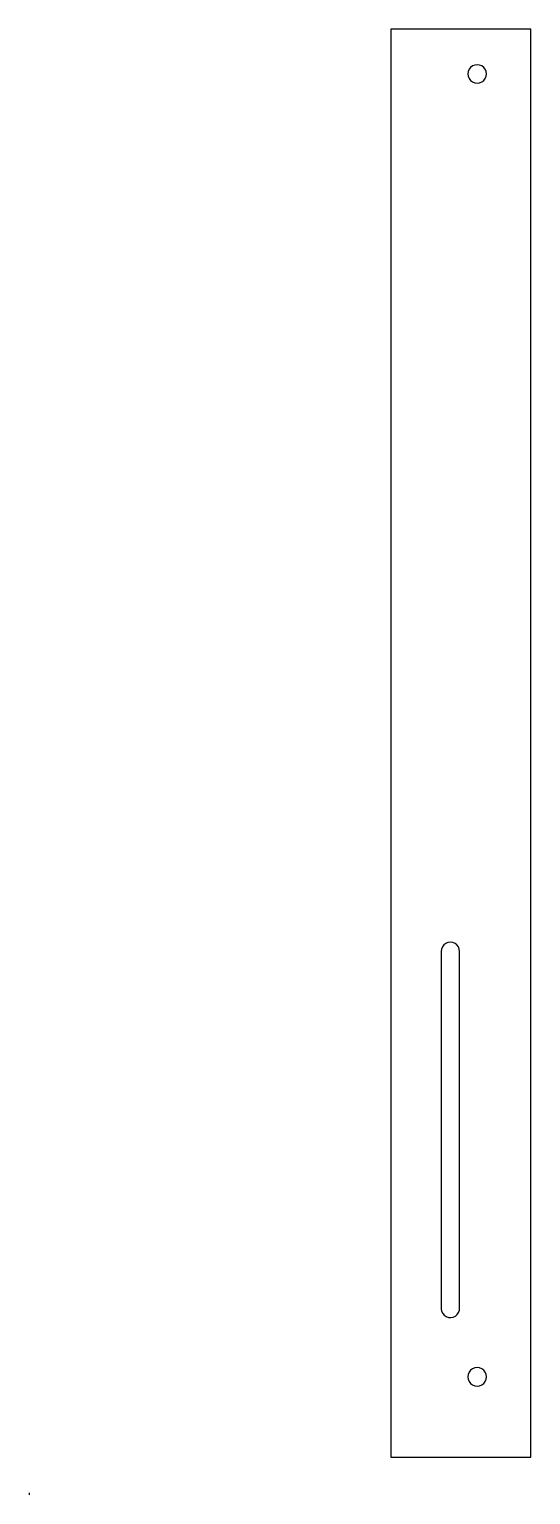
# Model space of a CAD drawing. Extents: x -73 to 12, y -126 to 120.
import ezdxf

# ---------------------------------------------------------------- set-up
doc = ezdxf.new("R2010")
doc.units = 0
doc.layers.get('0').update_dxf_attribs({"linetype": 'CONTINUOUS'})

msp = doc.modelspace()

# ---------------------------------------------------------------- linework, layer by layer
for p, q in [((-11.75, 120), (-11.75, -120)), ((11.75, 120), (-11.75, 120)), ((11.75, -120), (11.75, 120)), ((1.65, 113.6), (1.41, 113.28)), ((1.97, 113.84), (1.65, 113.6)), ((2.35, 114), (1.97, 113.84)), ((2.75, 114.05), (2.35, 114)), ((3.15, 114), (2.75, 114.05)), ((3.52, 113.84), (3.15, 114)), ((3.85, 113.6), (3.52, 113.84)), ((4.09, 113.28), (3.85, 113.6)), ((1.25, 112.9), (1.2, 112.5)), ((1.2, 112.5), (1.25, 112.1)), ((1.41, 113.28), (1.25, 112.9)), ((1.25, 112.1), (1.41, 111.73)), ((1.41, 111.73), (1.65, 111.4)), ((1.65, 111.4), (1.97, 111.16)), ((1.97, 111.16), (2.35, 111)), ((2.35, 111), (2.75, 110.95)), ((2.75, 110.95), (3.15, 111)), ((3.15, 111), (3.52, 111.16)), ((3.52, 111.16), (3.85, 111.4)), ((3.85, 111.4), (4.09, 111.73)), ((4.25, 112.9), (4.09, 113.28)), ((4.09, 111.73), (4.25, 112.1)), ((4.3, 112.5), (4.25, 112.9)), ((4.25, 112.1), (4.3, 112.5)), ((-3.09, -34.22), (-3.25, -34.6)), ((-2.85, -33.9), (-3.09, -34.22)), ((-2.52, -33.66), (-2.85, -33.9)), ((-2.15, -33.5), (-2.52, -33.66)), ((-1.75, -33.45), (-2.15, -33.5)), ((-1.35, -33.5), (-1.75, -33.45)), ((-0.97, -33.66), (-1.35, -33.5)), ((-0.65, -33.9), (-0.97, -33.66)), ((-0.41, -34.22), (-0.65, -33.9)), ((-0.25, -34.6), (-0.41, -34.22)), ((-3.25, -34.6), (-3.3, -35)), ((-3.3, -35), (-3.3, -95.1)), ((-0.2, -35), (-0.25, -34.6)), ((-0.2, -94.9), (-0.2, -35)), ((-3.3, -95.1), (-3.22, -95.49)), ((-3.22, -95.49), (-3.04, -95.86)), ((-3.04, -95.86), (-2.78, -96.16)), ((-0.89, -96.29), (-0.59, -96.03)), ((-0.59, -96.03), (-0.36, -95.69)), ((-0.36, -95.69), (-0.23, -95.31)), ((-0.23, -95.31), (-0.2, -94.9)), ((-2.78, -96.16), (-2.44, -96.39)), ((-2.44, -96.39), (-2.06, -96.52)), ((-2.06, -96.52), (-1.65, -96.55)), ((-1.65, -96.55), (-1.26, -96.47)), ((-1.26, -96.47), (-0.89, -96.29)), ((1.41, -105.73), (1.25, -106.1)), ((1.65, -105.4), (1.41, -105.73)), ((1.97, -105.16), (1.65, -105.4)), ((2.35, -105), (1.97, -105.16)), ((2.75, -104.95), (2.35, -105)), ((3.15, -105), (2.75, -104.95)), ((3.52, -105.16), (3.15, -105)), ((3.85, -105.4), (3.52, -105.16)), ((4.09, -105.73), (3.85, -105.4)), ((4.25, -106.1), (4.09, -105.73)), ((1.25, -106.1), (1.2, -106.5)), ((1.2, -106.5), (1.25, -106.9)), ((1.25, -106.9), (1.41, -107.28)), ((1.41, -107.28), (1.65, -107.6)), ((1.65, -107.6), (1.97, -107.84)), ((1.97, -107.84), (2.35, -108)), ((2.35, -108), (2.75, -108.05)), ((2.75, -108.05), (3.15, -108)), ((3.15, -108), (3.52, -107.84)), ((3.52, -107.84), (3.85, -107.6)), ((3.85, -107.6), (4.09, -107.28)), ((4.09, -107.28), (4.25, -106.9)), ((4.3, -106.5), (4.25, -106.1)), ((4.25, -106.9), (4.3, -106.5)), ((-11.75, -120), (11.75, -120)), ((-72.51, -126.01), (-72.51, -126.32))]:
    msp.add_line(p, q)

doc.saveas('drawing.dxf')
